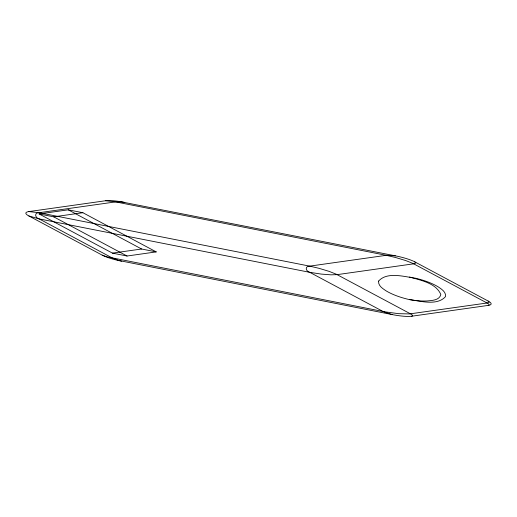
<?xml version="1.0" encoding="UTF-8"?>
<svg xmlns="http://www.w3.org/2000/svg" width="517" height="517" viewBox="0 0 517 517"><rect width="100%" height="100%" fill="white"/><g stroke="black" fill="none" stroke-linecap="round" stroke-linejoin="round"><path stroke-width="0.78" d="M411.603 316.23C413.884 315.99 411.461 314.097 410.472 313.825L336.224 274.184L329.129 271.373L319.092 268.336L309.67 266.132L39.072 212.707L28.829 211.589A22.845 4.278 11.6 0 0 28.868 215.964L102.217 255.146L107.077 256.846L384.758 311.822L398.672 313.677L409.58 313.922L487.04 303.007L489.114 302.277L488.132 301.036L414.783 261.854A22.845 4.278 11.6 0 0 395.369 255.837L121.65 201.927L115.64 201.888L39.072 212.707C33.909 212.474 35.104 218.006 39.13 218.891L112.48 258.073L118.981 260.542L392.229 314.588A22.845 4.278 11.6 0 0 411.603 316.23L488.171 305.411C490.446 305.172 488.029 303.279 487.04 303.007L412.792 263.366L405.696 260.555L395.66 257.524L386.238 255.314L115.64 201.888L105.604 200.745M28.829 211.589L105.397 200.77A22.845 4.278 11.6 0 1 124.771 202.412M39.085 213.941L68.25 209.824L82.882 212.713L156.231 251.895L127.059 256.012L112.435 253.123L39.085 213.941L53.71 216.83L127.059 256.012M53.71 216.83L82.882 212.713M112.435 253.123L141.6 249.007L156.231 251.895M409.742 299.686C415.364 300.642 421.084 301.204 426.79 300.972C431.76 300.493 439.508 300.435 440.82 294.496C435.96 282.935 420.47 280.292 409.548 277.002M395.369 255.837L386.651 255.262L309.67 266.132C304.513 265.9 305.702 271.438 309.728 272.317L383.53 311.738L392.229 314.588M28.868 215.964L39.13 218.891L309.728 272.317L321.219 274.088L330.899 274.831L337.123 274.643L414.078 263.76L415.823 262.966L414.783 261.854M68.25 209.824L141.6 249.007M121.631 261.163A22.845 4.278 11.6 0 1 102.217 255.146M488.132 301.036A22.845 4.278 11.6 0 1 488.171 305.411M378.638 281.048C377.895 285.791 382.974 288.751 386.341 291.013C393.256 295.065 400.953 297.585 408.708 299.446C419.694 300.875 437.065 306.206 445.525 296.596C446.274 291.853 441.195 288.9 437.828 286.631C430.913 282.586 423.216 280.065 415.455 278.198C404.475 276.769 387.104 271.444 378.638 281.048"/></g></svg>
